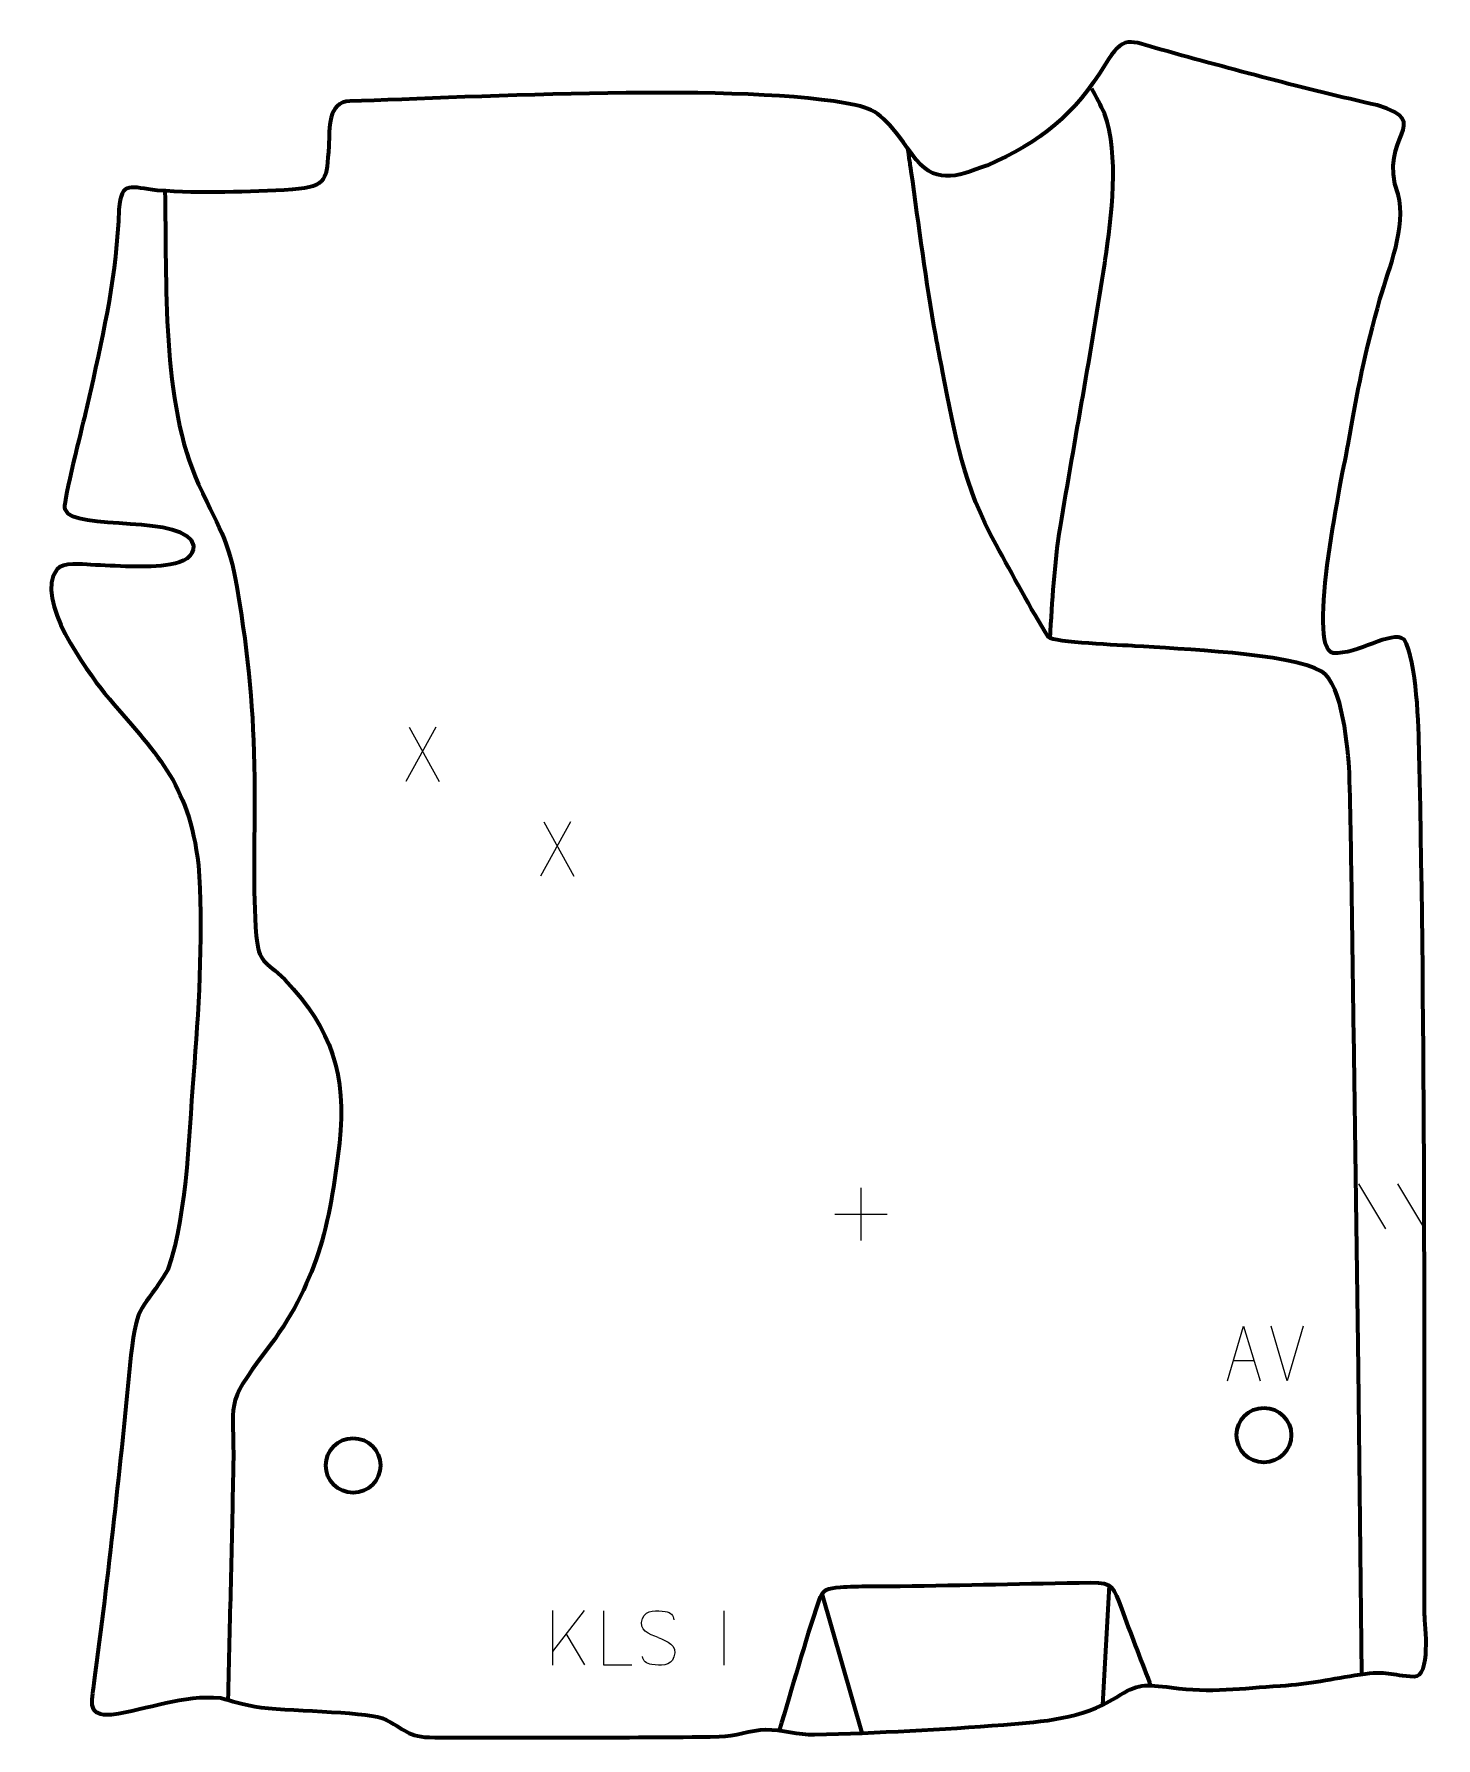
# Model space of a CAD drawing. Header units: millimetres. Extents: x -600 to 42, y 62 to 843.
import ezdxf

# ---------------------------------------------------------------- set-up
doc = ezdxf.new("R2010")
doc.units = ezdxf.units.MM
doc.header["$MEASUREMENT"] = 0
doc.layers.add('layer 2', color=7, linetype='Continuous')
doc.layers.add('layer 3', color=7, linetype='Continuous')

msp = doc.modelspace()

# ---------------------------------------------------------------- linework, layer by layer
at = {"layer": 'layer 2', "color": 142, "lineweight": 200}
for centre in [(-36.9554, 201.1721), (-454.0047, 187.2813)]:
    msp.add_ellipse(centre, major_axis=(0, 12.5), ratio=1, dxfattribs=at)
at = {"layer": 'layer 2', "color": 142, "lineweight": 158}
for points, knots in [([(-134.8952, 565.8738), (-133.6833, 583.9298), (-133.0822, 599.2379), (-130.1206, 617.2865), (-130.1206, 617.2865), (-123.5245, 657.4844), (-115.9263, 697.516), (-109.8511, 737.8003), (-109.8511, 737.8003), (-109.8511, 737.8003), (-109.6268, 739.2876), (-109.6268, 739.2876), (-109.6268, 739.2876), (-106.7074, 758.8105), (-103.1207, 787.6426), (-109.8797, 806.4042), (-109.8797, 806.4042), (-111.6295, 810.2436), (-113.7822, 814.0349), (-115.7422, 817.785)], [0, 0, 0, 0, 0.16666667, 0.16666667, 0.16666667, 0.16666667, 0.33333333, 0.33333333, 0.33333333, 0.33333333, 0.5, 0.5, 0.5, 0.5, 0.66666667, 0.66666667, 0.66666667, 0.66666667, 1, 1, 1, 1]), ([(7.921, 91.7061), (7.921, 91.7061), (6.2965, 231.5346), (6.2965, 231.5346), (6.2965, 231.5346), (6.2965, 231.5346), (4.1798, 386.0513), (4.1798, 386.0513), (4.1798, 386.0513), (3.5124, 425.4804), (3.2746, 465.1943), (2.175, 504.5801), (2.175, 504.5801), (1.5966, 515.3664), (-0.9187, 544.949), (-10.4418, 550.9412), (-10.4418, 550.9412), (-25.1607, 559.5338), (-76.259, 561.0554), (-96.0229, 562.5815), (-96.0229, 562.5815), (-101.3551, 562.9384), (-133.6467, 564.2001), (-135.5262, 566.6226), (-135.5262, 566.6226), (-144.0047, 579.8106), (-151.8768, 595.1222), (-159.5523, 608.9629), (-159.5523, 608.9629), (-174.6992, 636.2765), (-178.2141, 658.2923), (-184.1032, 688.465), (-184.1032, 688.465), (-185.1624, 693.8918), (-186.182, 699.3241), (-187.1859, 704.7613), (-187.1859, 704.7613), (-191.7545, 729.7002), (-194.832, 754.9057), (-198.4585, 779.9941), (-198.4585, 779.9941), (-198.4585, 779.9941), (-198.6728, 781.4715), (-198.6728, 781.4715), (-198.6728, 781.4715), (-198.9617, 783.4544), (-199.2502, 785.4374), (-199.5385, 787.4205), (-199.5385, 787.4205), (-199.5385, 787.4205), (-199.7541, 788.9058), (-199.7541, 788.9058), (-199.7541, 788.9058), (-199.7541, 788.9058), (-199.9697, 790.3911), (-199.9697, 790.3911)], [0, 0, 0, 0, 0.06666667, 0.06666667, 0.06666667, 0.06666667, 0.13333333, 0.13333333, 0.13333333, 0.13333333, 0.2, 0.2, 0.2, 0.2, 0.26666667, 0.26666667, 0.26666667, 0.26666667, 0.33333333, 0.33333333, 0.33333333, 0.33333333, 0.4, 0.4, 0.4, 0.4, 0.46666667, 0.46666667, 0.46666667, 0.46666667, 0.53333333, 0.53333333, 0.53333333, 0.53333333, 0.6, 0.6, 0.6, 0.6, 0.66666667, 0.66666667, 0.66666667, 0.66666667, 0.73333333, 0.73333333, 0.73333333, 0.73333333, 0.8, 0.8, 0.8, 0.8, 0.86666667, 0.86666667, 0.86666667, 0.86666667, 1, 1, 1, 1]), ([(-540.2082, 771.0309), (-539.2442, 730.0706), (-541.9782, 673.8998), (-524.7373, 636.6207), (-524.7373, 636.6207), (-514.0638, 613.5419), (-510.5067, 610.717), (-506.2824, 583.9592), (-506.2824, 583.9592), (-500.8739, 549.593), (-499.5422, 530.3322), (-499.1297, 495.6186), (-499.1297, 495.6186), (-499.0809, 474.2803), (-500.0672, 450.9461), (-498.3542, 429.8615), (-498.3542, 429.8615), (-497.2147, 417.2515), (-494.4581, 418.6221), (-485.3324, 409.918), (-485.3324, 409.918), (-463.5264, 386.6153), (-456.9619, 366.4471), (-460.3056, 334.8619), (-460.3056, 334.8619), (-464.5459, 297.2768), (-470.6525, 270.1059), (-494.1161, 239.4365), (-494.1161, 239.4365), (-513.3922, 214.107), (-508.3228, 217.2377), (-508.8922, 186.7656), (-508.8922, 186.7656), (-509.5579, 151.1385), (-510.5111, 115.497), (-511.3635, 79.8724)], [0, 0, 0, 0, 0.1, 0.1, 0.1, 0.1, 0.2, 0.2, 0.2, 0.2, 0.3, 0.3, 0.3, 0.3, 0.4, 0.4, 0.4, 0.4, 0.5, 0.5, 0.5, 0.5, 0.6, 0.6, 0.6, 0.6, 0.7, 0.7, 0.7, 0.7, 0.8, 0.8, 0.8, 0.8, 1, 1, 1, 1]), ([(-258.7603, 65.8729), (-252.7798, 85.6009), (-247.2188, 105.8529), (-240.6702, 125.3604), (-240.6702, 125.3604), (-238.8604, 130.7514), (-236.9624, 130.9843), (-230.8619, 131.5006), (-230.8619, 131.5006), (-222.8393, 132.1795), (-211.8755, 131.8571), (-203.5054, 131.9942), (-203.5054, 131.9942), (-174.3855, 132.4731), (-145.2625, 133.1431), (-116.1512, 133.6299), (-116.1512, 133.6299), (-105.9637, 133.8003), (-105.7061, 131.2022), (-102.2369, 121.7657), (-102.2369, 121.7657), (-98.0552, 110.3911), (-93.7465, 99.1373), (-89.3152, 87.858), (-89.3152, 87.858), (-89.3152, 87.858), (-88.77, 86.4727), (-88.77, 86.4727)], [0, 0, 0, 0, 0.125, 0.125, 0.125, 0.125, 0.25, 0.25, 0.25, 0.25, 0.375, 0.375, 0.375, 0.375, 0.5, 0.5, 0.5, 0.5, 0.625, 0.625, 0.625, 0.625, 0.75, 0.75, 0.75, 0.75, 1, 1, 1, 1])]:
    msp.add_open_spline(points, degree=3, knots=knots, dxfattribs=at)
at = {"layer": 'layer 2', "color": 250, "lineweight": 9}
for points in [[(-416.0837, 525.4612), (-416.0837, 525.4612), (-429.8243, 500.5654), (-429.8243, 500.5654)], [(-428.3697, 525.4612), (-428.3697, 525.4612), (-414.6291, 500.5077), (-414.6291, 500.5077)], [(-354.4026, 482.0694), (-354.4026, 482.0694), (-368.1432, 457.1736), (-368.1432, 457.1736)], [(-366.6886, 482.0694), (-366.6886, 482.0694), (-352.948, 457.1159), (-352.948, 457.1159)], [(-221.475, 314.3506), (-221.475, 314.3506), (-221.475, 290.3727), (-221.475, 290.3727)], [(6.4082, 316.2302), (6.4082, 316.2302), (18.7725, 295.6859), (18.7725, 295.6859)], [(24.1381, 316.2302), (24.1381, 316.2302), (36.5024, 295.6859), (36.5024, 295.6859)], [(-233.4639, 302.3616), (-233.4639, 302.3616), (-209.486, 302.3616), (-209.486, 302.3616)], [(-26.25, 226.0591), (-26.25, 226.0591), (-33.5718, 251.0127), (-33.5718, 251.0127)], [(-18.9281, 251.0127), (-18.9281, 251.0127), (-26.2499, 226.0591), (-26.2499, 226.0591)], [(-50.8869, 235.3158), (-50.8869, 235.3158), (-41.3912, 235.3158), (-41.3912, 235.3158)]]:
    msp.add_open_spline(points, degree=3, dxfattribs=at)
msp.add_open_spline([(-53.6095, 226.0664), (-53.6095, 226.0664), (-46.2385, 251.0199), (-46.2385, 251.0199), (-46.2385, 251.0199), (-46.2385, 251.0199), (-38.6686, 226.0664), (-38.6686, 226.0664)], degree=3, knots=[0, 0, 0, 0, 0.33333333, 0.33333333, 0.33333333, 0.33333333, 1, 1, 1, 1], dxfattribs=at)
at = {"layer": 'layer 2', "color": 142, "lineweight": 158}
for points in [[(-220.9496, 64.7256), (-220.9496, 64.7256), (-239.233, 128.5201), (-239.233, 128.5201)], [(-107.8185, 132.2244), (-107.8185, 132.2244), (-110.8652, 77.5891), (-110.8652, 77.5891)]]:
    msp.add_open_spline(points, degree=3, dxfattribs=at)
at = {"layer": 'layer 3', "color": 242, "lineweight": 158}
msp.add_open_spline([(-576.679, 668.7706), (-575.867, 672.2953), (-575.0426, 675.8205), (-574.2536, 679.3502), (-574.2536, 679.3502), (-567.9367, 708.171), (-562.2395, 732.7676), (-561.249, 762.5654), (-561.249, 762.5654), (-560.1094, 776.1174), (-555.781, 772.5129), (-543.6626, 771.2841), (-543.6626, 771.2841), (-523.2288, 769.6347), (-502.1835, 770.6914), (-481.7059, 771.6147), (-481.7059, 771.6147), (-465.3258, 773.1449), (-466.2889, 776.3037), (-465.1426, 791.5865), (-465.1426, 791.5865), (-464.6868, 799.5416), (-465.8336, 811.7753), (-455.5419, 812.1009), (-455.5419, 812.1009), (-399.8321, 813.8634), (-273.3315, 820.8941), (-223.7653, 810.2604), (-223.7653, 810.2604), (-213.0945, 807.9709), (-209.2861, 803.3876), (-198.0872, 787.7764), (-198.0872, 787.7764), (-187.9413, 773.6333), (-178.4036, 777.1603), (-163.7391, 782.7246), (-163.7391, 782.7246), (-139.1409, 793.3842), (-123.6974, 805.9951), (-109.6347, 828.9417), (-109.6347, 828.9417), (-101.1069, 842.8569), (-98.8932, 839.9031), (-83.7253, 835.6564), (-83.7253, 835.6564), (-51.0383, 826.5733), (-18.2027, 817.7836), (14.8793, 810.2499), (14.8793, 810.2499), (41.793, 801.8857), (14.6124, 796.6567), (24.4846, 769.4737), (24.4846, 769.4737), (28.3247, 754.1239), (20.4467, 736.4267), (16.1849, 721.4214), (16.1849, 721.4214), (9.6064, 698.1179), (5.5855, 678.6293), (1.5915, 654.8028), (1.5915, 654.8028), (-0.5087, 643.5038), (-17.9938, 561.5697), (-5.2432, 559.3756), (-5.2432, 559.3756), (5.7577, 558.3626), (21.3937, 570.128), (27.2339, 565.5563), (27.2339, 565.5563), (33.216, 555.9702), (33.8198, 525.5139), (34.1972, 513.0392), (34.1972, 513.0392), (37.0323, 382.6722), (36.4247, 249.535), (36.6236, 119.0346), (36.6236, 119.0346), (36.7572, 113.9617), (39.7576, 90.4244), (31.8404, 90.624), (31.8404, 90.624), (20.8218, 91.2082), (19.8118, 93.4883), (7.0891, 91.5852), (7.0891, 91.5852), (-5.9226, 89.5781), (-15.9558, 87.1797), (-29.4236, 86.3652), (-29.4236, 86.3652), (-46.9183, 85.2262), (-61.5554, 83.0862), (-79.2015, 85.5353), (-79.2015, 85.5353), (-91.674, 87.0131), (-94.5302, 87.5914), (-104.5777, 81.0176), (-104.5777, 81.0176), (-120.7209, 71.0551), (-137.6198, 70.0608), (-156.0548, 68.5459), (-156.0548, 68.5459), (-184.2961, 66.2251), (-213.5218, 64.8348), (-242.7751, 63.9839), (-242.7751, 63.9839), (-250.0211, 63.7732), (-257.7321, 66.4395), (-264.9669, 66.289), (-264.9669, 66.289), (-272.28, 66.1369), (-279.1278, 63.1696), (-286.4324, 63.0707), (-286.4324, 63.0707), (-330.2872, 62.4764), (-373.9314, 62.7447), (-416.6382, 62.7248), (-416.6382, 62.7248), (-430.1852, 62.7185), (-429.2218, 66.4498), (-440.7499, 71.4897), (-440.7499, 71.4897), (-450.1797, 74.8642), (-484.9887, 74.5613), (-498.9771, 76.8675), (-498.9771, 76.8675), (-505.1716, 77.9678), (-509.039, 79.3381), (-514.7802, 80.7634), (-514.7802, 80.7634), (-531.6042, 82.603), (-548.1488, 75.4854), (-564.5843, 73.2128), (-564.5843, 73.2128), (-575.8984, 72.594), (-573.9551, 78.3022), (-572.6843, 87.704), (-572.6843, 87.704), (-565.952, 137.6364), (-560.587, 187.5806), (-555.7583, 237.7264), (-555.7583, 237.7264), (-552.7507, 263.0252), (-550.7278, 257.3147), (-538.7796, 276.9825), (-538.7796, 276.9825), (-529.4788, 304.432), (-529.2011, 342.3079), (-526.6892, 371.6881), (-526.6892, 371.6881), (-524.4208, 399.4352), (-522.7324, 434.741), (-524.8551, 462.2344), (-524.8551, 462.2344), (-529.3169, 500.6359), (-544.405, 513.1869), (-567.7777, 540.9398), (-567.7777, 540.9398), (-576.271, 551.7676), (-600.0799, 583.8565), (-589.7399, 597.5539), (-589.7399, 597.5539), (-586.9287, 601.2779), (-578.1865, 599.9188), (-574.0452, 599.7717), (-574.0452, 599.7717), (-562.9438, 599.3774), (-548.5249, 598.0749), (-537.7564, 599.848), (-537.7564, 599.848), (-531.5338, 600.996), (-526.8649, 603.5002), (-527.1404, 608.4894), (-527.1404, 608.4894), (-529.6291, 623.598), (-582.3004, 614.8029), (-585.9806, 625.2134), (-585.9806, 625.2134), (-585.9806, 625.2134), (-586.1614, 625.9503), (-586.1614, 625.9503), (-586.1614, 625.9503), (-586.4999, 629.4095), (-578.1999, 662.4521), (-576.679, 668.7706)], degree=3, knots=[0, 0, 0, 0, 0.0212766, 0.0212766, 0.0212766, 0.0212766, 0.04255319, 0.04255319, 0.04255319, 0.04255319, 0.06382979, 0.06382979, 0.06382979, 0.06382979, 0.08510638, 0.08510638, 0.08510638, 0.08510638, 0.10638298, 0.10638298, 0.10638298, 0.10638298, 0.12765957, 0.12765957, 0.12765957, 0.12765957, 0.14893617, 0.14893617, 0.14893617, 0.14893617, 0.17021277, 0.17021277, 0.17021277, 0.17021277, 0.19148936, 0.19148936, 0.19148936, 0.19148936, 0.21276596, 0.21276596, 0.21276596, 0.21276596, 0.23404255, 0.23404255, 0.23404255, 0.23404255, 0.25531915, 0.25531915, 0.25531915, 0.25531915, 0.27659574, 0.27659574, 0.27659574, 0.27659574, 0.29787234, 0.29787234, 0.29787234, 0.29787234, 0.31914894, 0.31914894, 0.31914894, 0.31914894, 0.34042553, 0.34042553, 0.34042553, 0.34042553, 0.36170213, 0.36170213, 0.36170213, 0.36170213, 0.38297872, 0.38297872, 0.38297872, 0.38297872, 0.40425532, 0.40425532, 0.40425532, 0.40425532, 0.42553191, 0.42553191, 0.42553191, 0.42553191, 0.44680851, 0.44680851, 0.44680851, 0.44680851, 0.46808511, 0.46808511, 0.46808511, 0.46808511, 0.4893617, 0.4893617, 0.4893617, 0.4893617, 0.5106383, 0.5106383, 0.5106383, 0.5106383, 0.53191489, 0.53191489, 0.53191489, 0.53191489, 0.55319149, 0.55319149, 0.55319149, 0.55319149, 0.57446809, 0.57446809, 0.57446809, 0.57446809, 0.59574468, 0.59574468, 0.59574468, 0.59574468, 0.61702128, 0.61702128, 0.61702128, 0.61702128, 0.63829787, 0.63829787, 0.63829787, 0.63829787, 0.65957447, 0.65957447, 0.65957447, 0.65957447, 0.68085106, 0.68085106, 0.68085106, 0.68085106, 0.70212766, 0.70212766, 0.70212766, 0.70212766, 0.72340426, 0.72340426, 0.72340426, 0.72340426, 0.74468085, 0.74468085, 0.74468085, 0.74468085, 0.76595745, 0.76595745, 0.76595745, 0.76595745, 0.78723404, 0.78723404, 0.78723404, 0.78723404, 0.80851064, 0.80851064, 0.80851064, 0.80851064, 0.82978723, 0.82978723, 0.82978723, 0.82978723, 0.85106383, 0.85106383, 0.85106383, 0.85106383, 0.87234043, 0.87234043, 0.87234043, 0.87234043, 0.89361702, 0.89361702, 0.89361702, 0.89361702, 0.91489362, 0.91489362, 0.91489362, 0.91489362, 0.93617021, 0.93617021, 0.93617021, 0.93617021, 0.95744681, 0.95744681, 0.95744681, 0.95744681, 1, 1, 1, 1], dxfattribs=at)
at = {"layer": 'layer 3', "color": 250, "lineweight": 9}
for points in [[(-362.6314, 120.7742), (-362.6314, 120.7742), (-362.6314, 95.8206), (-362.6314, 95.8206)], [(-348.2552, 120.7742), (-348.2552, 120.7742), (-362.6314, 102.1345), (-362.6314, 102.1345)], [(-284.2953, 120.755), (-284.2953, 120.755), (-284.2953, 95.7809), (-284.2953, 95.7809)], [(-347.9299, 95.9164), (-347.9299, 95.9164), (-356.4004, 110.23), (-356.4004, 110.23)]]:
    msp.add_open_spline(points, degree=3, dxfattribs=at)
for points, knots in [([(-326.3085, 95.7917), (-326.3085, 95.7917), (-339.2576, 95.7917), (-339.2576, 95.7917), (-339.2576, 95.7917), (-339.2576, 95.7917), (-339.2576, 120.7453), (-339.2576, 120.7453)], [0, 0, 0, 0, 0.33333333, 0.33333333, 0.33333333, 0.33333333, 1, 1, 1, 1]), ([(-314.2899, 108.4418), (-318.5382, 109.9122), (-323.4463, 111.708), (-321.4412, 117.2283), (-321.4412, 117.2283), (-319.9377, 121.3682), (-314.7241, 120.9797), (-311.1205, 120.3786), (-311.1205, 120.3786), (-308.2599, 119.9014), (-307.3952, 118.6882), (-307.0846, 116.6041)], [0, 0, 0, 0, 0.25, 0.25, 0.25, 0.25, 0.5, 0.5, 0.5, 0.5, 1, 1, 1, 1]), ([(-314.2899, 108.4417), (-310.2713, 106.795), (-305.2418, 104.9067), (-307.0758, 99.5464), (-307.0758, 99.5464), (-308.5356, 95.28), (-313.4464, 95.5367), (-317.1725, 96.0914), (-317.1725, 96.0914), (-319.9225, 96.5012), (-321.1434, 97.7147), (-321.5214, 99.8269)], [0, 0, 0, 0, 0.25, 0.25, 0.25, 0.25, 0.5, 0.5, 0.5, 0.5, 1, 1, 1, 1])]:
    msp.add_open_spline(points, degree=3, knots=knots, dxfattribs=at)

doc.saveas('drawing.dxf')
